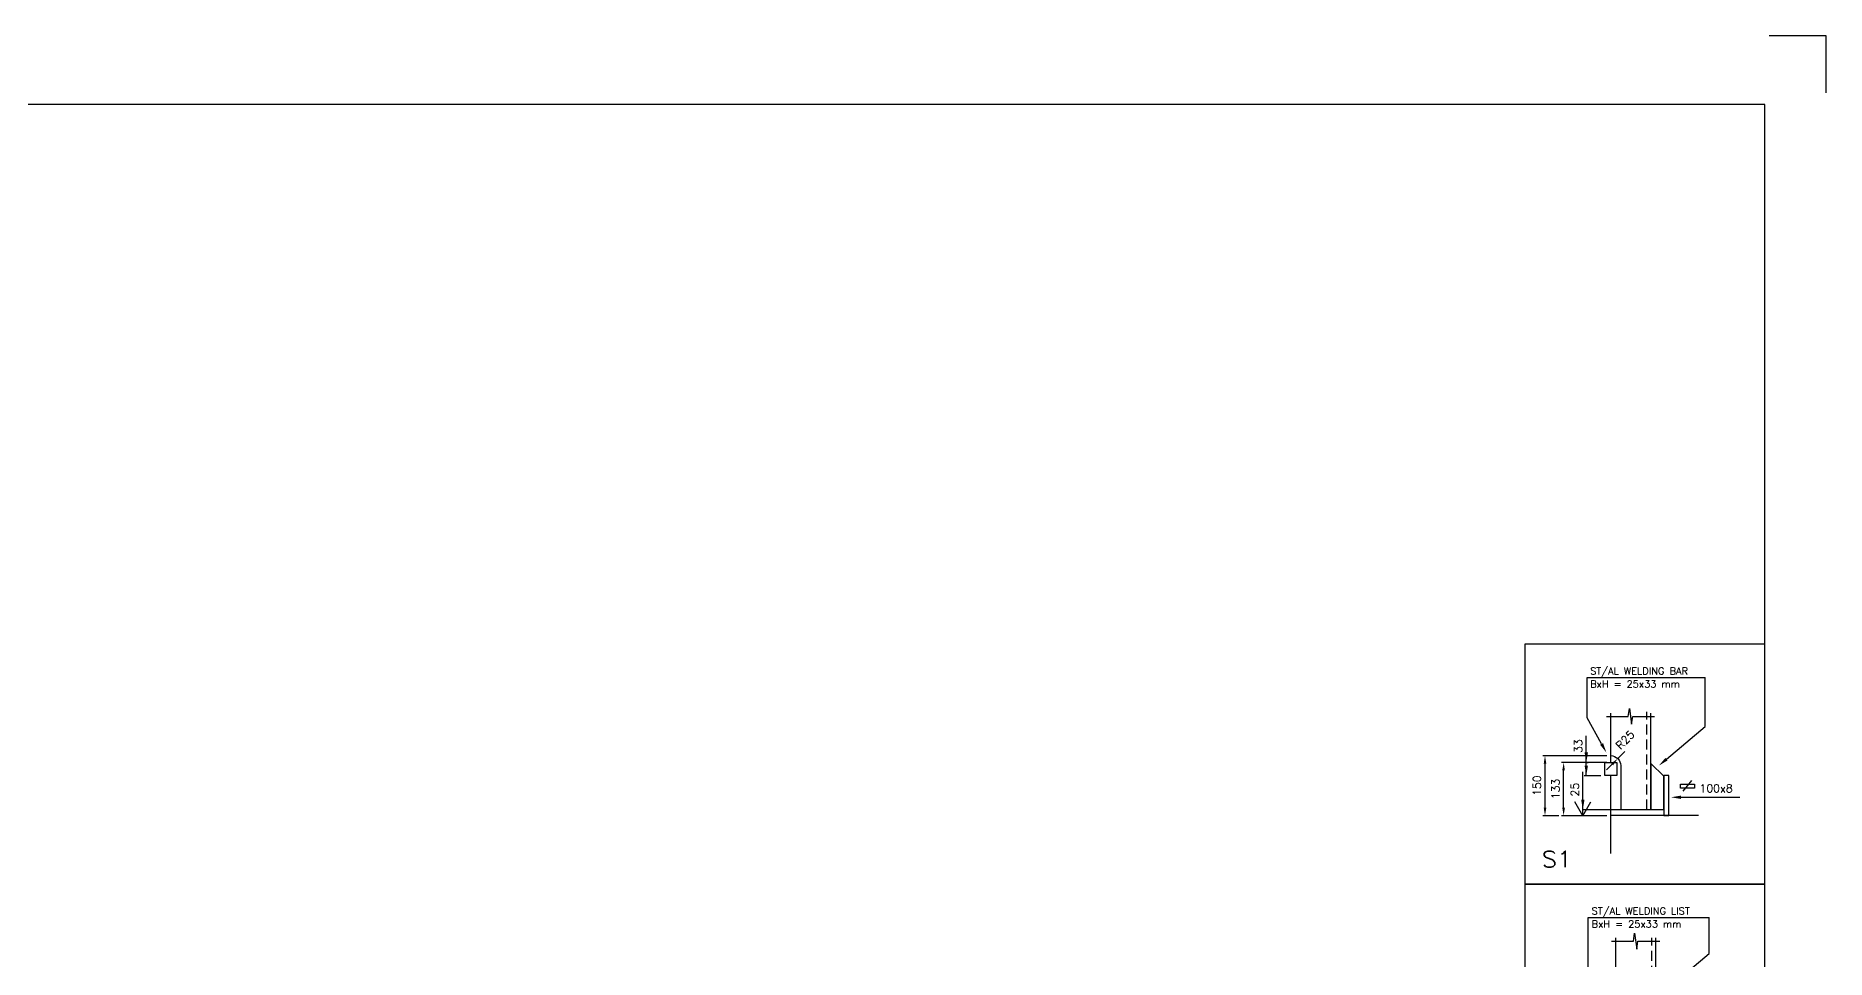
# Model space of a CAD drawing. Extents: x 53504 to 157576, y 25397 to 112069.
# Drawn here: x 135200 to 157576, y 100529 to 112069 of the extents above; entities that cross this region are included whole.
import ezdxf
from ezdxf.enums import TextEntityAlignment as Align

# ---------------------------------------------------------------- set-up
doc = ezdxf.new("R2010")
doc.units = 0
doc.header["$LTSCALE"] = 250
doc.linetypes.add('DASHED', pattern=[0.75, 0.5, -0.25])
doc.linetypes.add('PHANTOM', pattern=[2.1, 1.25, -0.2, 0.125, -0.2, 0.125, -0.2])
doc.layers.get('0').update_dxf_attribs({"linetype": 'CONTINUOUS'})
doc.layers.get('DEFPOINTS').update_dxf_attribs({"linetype": 'CONTINUOUS'})
for name, color, linetype in [('00-DIM1', 1, 'CONTINUOUS'), ('00-TXT4', 4, 'CONTINUOUS'), ('S0CO1', 1, 'CONTINUOUS'), ('S0CO2', 2, 'CONTINUOUS'), ('S0CO5', 4, 'CONTINUOUS'), ('S0DA1', 1, 'DASHED'), ('S0DIM', 2, 'CONTINUOUS'), ('S0PH1', 1, 'PHANTOM'), ('S0TX2', 2, 'CONTINUOUS')]:
    doc.layers.add(name, color=color, linetype=linetype)
doc.styles.add('ROMANS', font='romans', dxfattribs={"height": 100})
doc.dimstyles.new('MEDIUM', dxfattribs={"dimscale": 0.5, "dimtxt": 2, "dimasz": 2, "dimexe": 50, "dimexo": 100, "dimgap": 100, "dimtad": 1, "dimdsep": 46, "dimtxsty": 'ROMANS', "dimblk1": 'PIL-2', "dimblk2": 'PIL-3', "dimsah": 1, "dimcen": 200, "dimclrd": 1, "dimclre": 1, "dimclrt": 2, "dimazin": 2, "dimtfac": 1, "dimtmove": 0, "dimatfit": 3, "dimldrblk": 'PIL-3', "dimfxl": 1, "dimtvp": 100, "dimtolj": 1, "dimarcsym": 0})
doc.dimstyles.new('ORGINAL', dxfattribs={"dimscale": 100, "dimtxt": 1.8, "dimasz": 2, "dimexe": 0.5, "dimexo": 1, "dimgap": 0.5, "dimtad": 1, "dimdec": 0, "dimdsep": 46, "dimtxsty": 'ROMANS', "dimcen": 0, "dimclrd": 1, "dimclre": 1, "dimclrt": 2, "dimadec": 3, "dimazin": 2, "dimtfac": 1, "dimtdec": 0, "dimtmove": 0, "dimatfit": 3, "dimfxl": 1, "dimtvp": 100, "dimtolj": 1, "dimarcsym": 0})
doc.dimstyles.new('ROAR', dxfattribs={"dimscale": 0.4, "dimtxt": 150, "dimasz": 2.4, "dimexe": 100, "dimexo": 100, "dimgap": 400, "dimtad": 0, "dimdsep": 46, "dimtxsty": 'ROMANS', "dimblk1": 'PILB', "dimblk2": 'PILC', "dimsah": 1, "dimcen": 0, "dimclrd": 1, "dimclre": 1, "dimclrt": 2, "dimadec": 0, "dimazin": 0, "dimtfac": 1, "dimtmove": 2, "dimatfit": 3, "dimldrblk": 'PILB', "dimfxl": 100, "dimtvp": 100, "dimtolj": 1, "dimarcsym": 0})
doc.dimstyles.new('SHORT', dxfattribs={"dimscale": 0.5, "dimtxt": 2, "dimasz": 2, "dimexe": 0, "dimexo": 0, "dimgap": 100, "dimtad": 1, "dimdsep": 46, "dimtxsty": 'ROMANS', "dimblk1": 'PIL-1', "dimblk2": 'PIL-2', "dimsah": 1, "dimcen": 200, "dimclrd": 1, "dimclre": 1, "dimclrt": 2, "dimazin": 2, "dimtfac": 1, "dimtmove": 0, "dimatfit": 3, "dimfxl": 1, "dimtvp": 100, "dimtolj": 1, "dimarcsym": 0})
doc.dimstyles.get("Standard").update_dxf_attribs({"dimscale": 50, "dimtxt": 2, "dimasz": 2, "dimexe": 0.5, "dimexo": 1, "dimgap": 1, "dimtad": 1, "dimdsep": 46, "dimtxsty": 'ROMANS', "dimcen": 1.5, "dimclrd": 1, "dimclre": 1, "dimclrt": 2, "dimazin": 2, "dimtfac": 1, "dimtmove": 2, "dimatfit": 3, "dimfxl": 1, "dimtvp": 100, "dimtolj": 1, "dimarcsym": 0})

# ---------------------------------------------------------------- blocks, each defined once
blk = doc.blocks.new('PIL-1')
at = {"color": 0, "linetype": 'ByBlock'}
for q in [(173, 100), (173, -100), (546, 0)]:
    blk.add_line((0, 0), q, dxfattribs=at)
blk = doc.blocks.new('PIL-2')
at = {"color": 0, "linetype": 'ByBlock'}
blk.add_line((0, 0), (-250, 0), dxfattribs=at)
blk.add_solid([(-125, 21), (-125, -21), (0, 0)], dxfattribs=at)
blk = doc.blocks.new('*D45')
at = {"layer": 'DEFPOINTS', "color": 0, "transparency": 16777216}
for p in [(-16603, -31384), (-16603, -31459), (-16130, -31384)]:
    blk.add_point(p, dxfattribs=at)
at = {"layer": 'S0DIM', "color": 1, "lineweight": -2, "transparency": 16777216}
for p, q in [((-16603, -31383), (-16603, -31003)), ((-16130, -31384), (-16603, -31384)), ((-16603, -31459), (-16603, -31384)), ((-16603, -31460), (-16603, -31461))]:
    blk.add_line(p, q, dxfattribs=at)
for name, p, rotation in [('PIL-1', (-16603, -31459), 90), ('PIL-2', (-16603, -31384), 270)]:
    blk.add_blockref(name, p, dxfattribs=dict(at, rotation=rotation))
at = {"layer": 'S0DIM', "color": 2, "transparency": 16777216, "insert": (-16703, -31134), "char_height": 100, "attachment_point": 5, "rotation": 90, "style": 'ROMANS'}
blk.add_mtext('\\A1;25', dxfattribs=at)
blk = doc.blocks.new('*D46')
at = {"layer": 'DEFPOINTS', "color": 0, "transparency": 16777216}
for p in [(-16255, -30709), (-17076, -31459), (-16852, -31459)]:
    blk.add_point(p, dxfattribs=at)
at = {"layer": 'S0DIM', "color": 1, "lineweight": -2, "transparency": 16777216}
for p, q in [((-16305, -30709), (-17101, -30709)), ((-17076, -30809), (-17076, -31359)), ((-16902, -31459), (-17101, -31459))]:
    blk.add_line(p, q, dxfattribs=at)
at = {"layer": 'S0DIM', "color": 1, "transparency": 16777216}
for points in [[(-17092, -30809), (-17059, -30809), (-17076, -30709)], [(-17092, -31359), (-17059, -31359), (-17076, -31459)]]:
    blk.add_solid(points, dxfattribs=at)
at = {"layer": 'S0DIM', "color": 2, "transparency": 16777216, "insert": (-17176, -31084), "char_height": 100, "attachment_point": 5, "rotation": 90, "style": 'ROMANS'}
blk.add_mtext('\\A1;150', dxfattribs=at)
blk = doc.blocks.new('*D47')
at = {"layer": 'DEFPOINTS', "color": 0, "transparency": 16777216}
for p in [(-16843, -30794), (-16255, -30794), (-16255, -31459)]:
    blk.add_point(p, dxfattribs=at)
at = {"layer": 'S0DIM', "color": 1, "lineweight": -2, "transparency": 16777216}
for p, q in [((-16305, -30794), (-16868, -30794)), ((-16843, -31359), (-16843, -30894)), ((-16305, -31459), (-16868, -31459))]:
    blk.add_line(p, q, dxfattribs=at)
at = {"layer": 'S0DIM', "color": 1, "transparency": 16777216}
for points in [[(-16860, -30894), (-16827, -30894), (-16843, -30794)], [(-16860, -31359), (-16827, -31359), (-16843, -31459)]]:
    blk.add_solid(points, dxfattribs=at)
at = {"layer": 'S0DIM', "color": 2, "transparency": 16777216, "insert": (-16943, -31126), "char_height": 100, "attachment_point": 5, "rotation": 90, "style": 'ROMANS'}
blk.add_mtext('\\A1;133', dxfattribs=at)
blk = doc.blocks.new('*D48')
at = {"layer": 'DEFPOINTS', "color": 0, "transparency": 16777216}
for p in [(-16166, -30745), (-16079, -30656)]:
    blk.add_point(p, dxfattribs=at)
at = {"layer": 'S0DIM', "color": 1, "lineweight": -2, "transparency": 16777216}
for p, q in [((-16236, -30817), (-16306, -30888)), ((-16079, -30656), (-16166, -30745))]:
    blk.add_line(p, q, dxfattribs=at)
at = {"layer": 'S0DIM', "color": 1, "transparency": 16777216}
blk.add_solid([(-16248, -30805), (-16224, -30828), (-16166, -30745)], dxfattribs=at)
at = {"layer": 'S0DIM', "color": 2, "transparency": 16777216, "insert": (-16074, -30512), "char_height": 100, "attachment_point": 5, "rotation": 45.5392, "style": 'ROMANS'}
blk.add_mtext('\\A1;R25', dxfattribs=at)
blk = doc.blocks.new('PIL-3')
at = {"color": 0, "linetype": 'ByBlock'}
blk.add_line((0, 0), (250, 0), dxfattribs=at)
blk.add_solid([(125, 21), (125, -21), (0, 0)], dxfattribs=at)
blk = doc.blocks.new('*D49')
at = {"layer": 'DEFPOINTS', "color": 0, "transparency": 16777216}
for p in [(-16603, -30794), (-16560, -30794), (-16330, -30959)]:
    blk.add_point(p, dxfattribs=at)
at = {"layer": 'S0DIM', "color": 1, "lineweight": -2, "transparency": 16777216}
for p, q in [((-16560, -30794), (-16560, -30459)), ((-16560, -30958), (-16560, -30795)), ((-16553, -30794), (-16535, -30794)), ((-16380, -30959), (-16585, -30959))]:
    blk.add_line(p, q, dxfattribs=at)
for name, p, rotation in [('PIL-3', (-16560, -30794), 90), ('PIL-2', (-16560, -30959), 270)]:
    blk.add_blockref(name, p, dxfattribs=dict(at, rotation=rotation))
at = {"layer": 'S0DIM', "color": 2, "transparency": 16777216, "insert": (-16660, -30590), "char_height": 100, "attachment_point": 5, "rotation": 90, "style": 'ROMANS'}
blk.add_mtext('\\A1;33', dxfattribs=at)
blk = doc.blocks.new('FLST-2')
at = {"layer": 'S0TX2', "color": 1}
for p, q in [((-256, 101), (-256, 151)), ((-256, 151), (-81, 151)), ((-81, 101), (-256, 101)), ((-222, 65), (-117, 198)), ((-81, 151), (-81, 101))]:
    blk.add_line(p, q, dxfattribs=at)
at = {"layer": 'S0TX2', "style": 'ROMANS'}
blk.add_attdef('FL.ST', (-20, 50), '', height=100, dxfattribs=at)
blk = doc.blocks.new('PILB')
at = {"color": 1}
for q in [(130, 75), (130, -75)]:
    blk.add_line((0, 0), q, dxfattribs=at)
at = {"color": 1, "linetype": 'ByBlock'}
blk.add_line((0, 0), (250, 0), dxfattribs=at)
blk = doc.blocks.new('PILC')
at = {"color": 1, "linetype": 'ByBlock'}
blk.add_line((0, 0), (-250, 0), dxfattribs=at)
blk.add_solid([(-125, 21), (-125, -21), (0, 0)], dxfattribs=at)
blk = doc.blocks.new('*D67')
at = {"color": 1, "linetype": 'ByBlock', "transparency": 16777216}
for p, q in [((-20009, -38801), (-20009, -38479)), ((-19703, -38803), (-20049, -38803)), ((-20009, -38802), (-20009, -38801)), ((-20009, -39053), (-20009, -38803)), ((-20020, -39053), (-20049, -39053)), ((-20009, -39054), (-20009, -39055))]:
    blk.add_line(p, q, dxfattribs=at)
at = {"layer": 'DEFPOINTS', "color": 0, "linetype": 'ByBlock', "transparency": 16777216}
for p in [(-20009, -38803), (-19663, -38803), (-19980, -39053)]:
    blk.add_point(p, dxfattribs=at)
at = {"color": 1, "linetype": 'ByBlock', "transparency": 16777216}
for name, p, rotation in [('PILC', (-20009, -38803), 270), ('PILB', (-20009, -39053), 90)]:
    blk.add_blockref(name, p, dxfattribs=dict(at, rotation=rotation))
at = {"color": 2, "linetype": 'ByBlock', "transparency": 16777216, "style": 'ROMANS'}
blk.add_text('50', height=100, rotation=90, dxfattribs=at).set_placement((-20089, -38560), align=Align.MIDDLE_CENTER)
blk = doc.blocks.new('*D66')
at = {"color": 1, "linetype": 'ByBlock', "transparency": 16777216}
for p, q in [((-19289, -38303), (-20291, -38303)), ((-20241, -38428), (-20241, -38928)), ((-20067, -39053), (-20291, -39053))]:
    blk.add_line(p, q, dxfattribs=at)
for points in [[(-20262, -38428), (-20220, -38428), (-20241, -38303)], [(-20262, -38928), (-20220, -38928), (-20241, -39053)]]:
    blk.add_solid(points, dxfattribs=at)
at = {"layer": 'DEFPOINTS', "color": 0, "linetype": 'ByBlock', "transparency": 16777216}
for p in [(-19239, -38303), (-20241, -39053), (-20017, -39053)]:
    blk.add_point(p, dxfattribs=at)
at = {"color": 2, "linetype": 'ByBlock', "transparency": 16777216, "style": 'ROMANS'}
blk.add_text('150', height=100, rotation=90, dxfattribs=at).set_placement((-20341, -38678), align=Align.MIDDLE_CENTER)
blk = doc.blocks.new('ST-AL-01')
at = {"layer": '00-DIM1'}
blk.add_lwpolyline([(-3000, -3000), (0, -3000), (0, 0), (-3000, 0)], close=True, dxfattribs=at)
at = {"layer": 'S0CO2'}
blk.add_lwpolyline([(-1852.143, -1643.835), (-2002.143, -1643.835), (-2002.143, -1478.835), (-1852.143, -1478.835)], close=True, dxfattribs=at)
at = {"layer": 'S0CO5'}
blk.add_line((-830.821, -2143.835), (-1927.154, -2143.835), dxfattribs=at)
for points in [[(-1927.154, -1478.835), (-1927.154, -862.519)], [(-1927.154, -2615.151), (-1927.154, -1643.835)]]:
    blk.add_lwpolyline(points, dxfattribs=at)
at = {"layer": 'S0DA1'}
blk.add_line((-1477.154, -2068.835), (-1477.154, -844.443), dxfattribs=at)
at = {"layer": 'S0DIM'}
blk.add_line((-1427.154, -2068.835), (-1427.154, -862.519), dxfattribs=at)
blk.add_lwpolyline([(-1927.143, -1393.835, -0.414213474), (-1802.143, -1518.835), (-1802.143, -2068.835), (-1427.154, -2068.835)], format="xyb", dxfattribs=at)
for points in [[(-1427.154, -1493.835), (-1427.154, -2068.835), (-1262.154, -2068.835), (-1262.154, -1650.651)], [(-1262.154, -2143.835), (-1202.154, -2143.835), (-1202.154, -1643.835), (-1262.154, -1643.835), (-1262.154, -2143.835)]]:
    blk.add_lwpolyline(points, close=True, dxfattribs=at)
at = {"layer": 'S0PH1'}
blk.add_lwpolyline([(-1980.129, -903.337), (-1707.963, -903.337), (-1694.046, -804.31), (-1666.211, -1002.363), (-1652.294, -903.337), (-1380.129, -903.337)], dxfattribs=at)
at = {"layer": 'S0TX2', "color": 1}
for p, q in [((-2221.41, -415.757), (-748.612, -415.757)), ((-2221.41, -923.165), (-2221.41, -415.757)), ((-748.612, -1029.01), (-748.612, -415.757)), ((-2041.482, -1246.904), (-2221.41, -923.165)), ((-1230.921, -1438.804), (-748.612, -1029.01)), ((-1047.162, -1914.25), (-315.436, -1914.25))]:
    blk.add_line(p, q, dxfattribs=at)
for points in [[(-2023.272, -1236.784), (-2059.691, -1257.025), (-1980.757, -1356.163)], [(-1217.431, -1454.68), (-1244.41, -1422.927), (-1326.18, -1519.74)], [(-1047.162, -1935.083), (-1047.162, -1893.417), (-1172.162, -1914.25)]]:
    blk.add_solid(points, dxfattribs=at)
at = {"layer": 'S0TX2'}
blk.add_blockref('FLST-2', (-798.089, -1902.78), dxfattribs=at).add_auto_attribs({'FL.ST': '100x8'})
at = {"layer": '00-TXT4', "style": 'ROMANS', "width": 1.1}
blk.add_attdef('DET', (-2787.281, -2787.362), '', height=200, dxfattribs=at)
at = {"layer": 'S0TX2', "color": 2, "style": 'ROMANS'}
for s, p in [('ST/AL WELDING BAR', (-2184.356, -335.775)), ('BxH = 25x33 mm', (-2184.356, -498.752))]:
    blk.add_text(s, height=90, dxfattribs=at).set_placement(p, align=Align.MIDDLE_LEFT)
at = {"layer": 'S0DIM'}
dim = blk.add_radius_dim(center=(-1751.202, -1341.231), mpoint=(-1838.754, -1430.447), text='R25', dimstyle='STANDARD', dxfattribs=at)
dim.commit()
dim.dimension.update_dxf_attribs({"geometry": '*D48', "text_midpoint": (-1746.887, -1197.382), "dimtype": 132, "insert": (14327.556, 29314.694)})
for base, p1, p2, text, dimstyle, picture, middle in [((-2232.661, -1478.835), (-2002.143, -1643.835), (-2275.048, -1478.835), '33', 'MEDIUM', '*D49', (-2232.661, -1275.212)), ((-2275.048, -2068.835), (-2275.048, -2143.835), (-1802.143, -2068.835), '25', 'SHORT', '*D45', (-2275.048, -1818.835))]:
    dim = blk.add_linear_dim(base=base, p1=p1, p2=p2, angle=90, text=text, dimstyle=dimstyle, dxfattribs=at)
    dim.commit()
    dim.dimension.update_dxf_attribs({"geometry": picture, "text_midpoint": middle, "dimtype": 128, "insert": (14327.556, 29314.694)})
for base, p1, p2, text, picture, middle in [((-2748.156, -2143.835), (-1927.143, -1393.835), (-2524.052, -2143.835), '150', '*D46', (-2848.156, -1768.835)), ((-2515.753, -1478.835), (-1927.154, -2143.835), (-1927.154, -1478.835), '133', '*D47', (-2615.753, -1811.335))]:
    dim = blk.add_linear_dim(base=base, p1=p1, p2=p2, angle=90, text=text, dimstyle='STANDARD', dxfattribs=at)
    dim.commit()
    dim.dimension.update_dxf_attribs({"geometry": picture, "text_midpoint": middle, "insert": (14327.556, 29314.694)})
blk = doc.blocks.new('ST-AL-02')
at = {"layer": '00-DIM1'}
blk.add_lwpolyline([(-3000, -3000), (0, -3000), (0, 0), (-3000, 0)], close=True, dxfattribs=at)
at = {"layer": 'S0CO2'}
blk.add_lwpolyline([(-1787.232, -2143.835), (-1937.232, -2143.835), (-1937.232, -1978.835), (-1787.232, -1978.835)], close=True, dxfattribs=at)
at = {"layer": 'S0CO5'}
for p, q in [((-1862.244, -1978.835), (-1862.244, -672.524)), ((-776.243, -2143.835), (-2795.625, -2143.835))]:
    blk.add_line(p, q, dxfattribs=at)
at = {"layer": 'S0DA1'}
blk.add_line((-1412.244, -1893.835), (-1412.244, -669.443), dxfattribs=at)
at = {"layer": 'S0DIM'}
for q in [(-1362.244, -672.524), (-1862.244, -1893.835)]:
    blk.add_line((-1362.244, -1893.835), q, dxfattribs=at)
for points in [[(-1362.244, -1393.835), (-1362.244, -1893.835), (-1197.244, -1893.835), (-1197.244, -1550.651)], [(-1197.244, -2143.835), (-1137.244, -2143.835), (-1137.244, -1643.835), (-1197.244, -1643.835), (-1197.244, -2143.835)]]:
    blk.add_lwpolyline(points, close=True, dxfattribs=at)
at = {"layer": 'S0PH1'}
blk.add_lwpolyline([(-1915.218, -713.341), (-1643.053, -713.341), (-1629.135, -614.314), (-1601.301, -812.368), (-1587.383, -713.341), (-1315.218, -713.341)], dxfattribs=at)
at = {"layer": 'S0TX2', "color": 1}
for p, q in [((-2208.431, -415.757), (-697.128, -415.757)), ((-2208.431, -1394.652), (-2208.431, -415.757)), ((-697.128, -865.432), (-697.128, -415.757)), ((-1179.437, -1275.226), (-697.128, -865.432)), ((-2028.502, -1718.391), (-2208.431, -1394.652)), ((-986.052, -1914.25), (-254.326, -1914.25))]:
    blk.add_line(p, q, dxfattribs=at)
for points in [[(-1165.948, -1291.103), (-1192.926, -1259.35), (-1274.696, -1356.163)], [(-2010.293, -1708.271), (-2046.712, -1728.512), (-1967.778, -1827.65)], [(-986.052, -1935.083), (-986.052, -1893.417), (-1111.052, -1914.25)]]:
    blk.add_solid(points, dxfattribs=at)
at = {"layer": 'S0TX2'}
blk.add_blockref('FLST-2', (-736.979, -1902.78), dxfattribs=at).add_auto_attribs({'FL.ST': '100x8'})
at = {"layer": '00-TXT4', "style": 'ROMANS', "width": 1.1}
blk.add_attdef('DET', (-2787.281, -2787.362), '', height=200, dxfattribs=at)
at = {"layer": 'S0TX2', "color": 2, "style": 'ROMANS'}
for s, p in [('ST/AL WELDING LIST', (-2165.104, -335.775)), ('BxH = 25x33 mm', (-2165.104, -498.752))]:
    blk.add_text(s, height=90, dxfattribs=at).set_placement(p, align=Align.MIDDLE_LEFT)
at = {"layer": 'S0DIM'}
for base, p1, p2, text, dimstyle, picture, middle in [((-2440.834, -2143.835), (-1438.34, -1393.835), (-2216.73, -2143.835), '150', 'ORGINAL', '*D66', (-2540.834, -1768.835)), ((-2208.431, -1893.835), (-2179.552, -2143.835), (-1862.244, -1893.835), '50', 'ROAR', '*D67', (-2288.431, -1650.883))]:
    dim = blk.add_linear_dim(base=base, p1=p1, p2=p2, angle=90, text=text, dimstyle=dimstyle, dxfattribs=at)
    dim.commit()
    dim.dimension.update_dxf_attribs({"geometry": picture, "text_midpoint": middle, "insert": (17800.463, 36909.291)})

msp = doc.modelspace()

# ---------------------------------------------------------------- linework, layer by layer
at = {"color": 2}
msp.add_lwpolyline([(157575.742, 111358.197), (157575.742, 112069.234), (156864.705, 112069.234)], dxfattribs=at)
at = {"layer": 'S0CO1', "color": 6}
for p, q in [((156809.674, 111211.974), (107540.723, 111211.974)), ((156810.01, 76821.423), (156809.674, 111211.974))]:
    msp.add_line(p, q, dxfattribs=at)

# ---------------------------------------------------------------- block references
at = {"layer": 'S0CO1', "color": 0}
for name, p, values in [('ST-AL-01', (156809.857, 104466.778), {'DET': 'S1'}), ('ST-AL-02', (156809.857, 101466.778), {'DET': 'S2'})]:
    msp.add_blockref(name, p, dxfattribs=at).add_auto_attribs(values)

doc.saveas('drawing.dxf')
